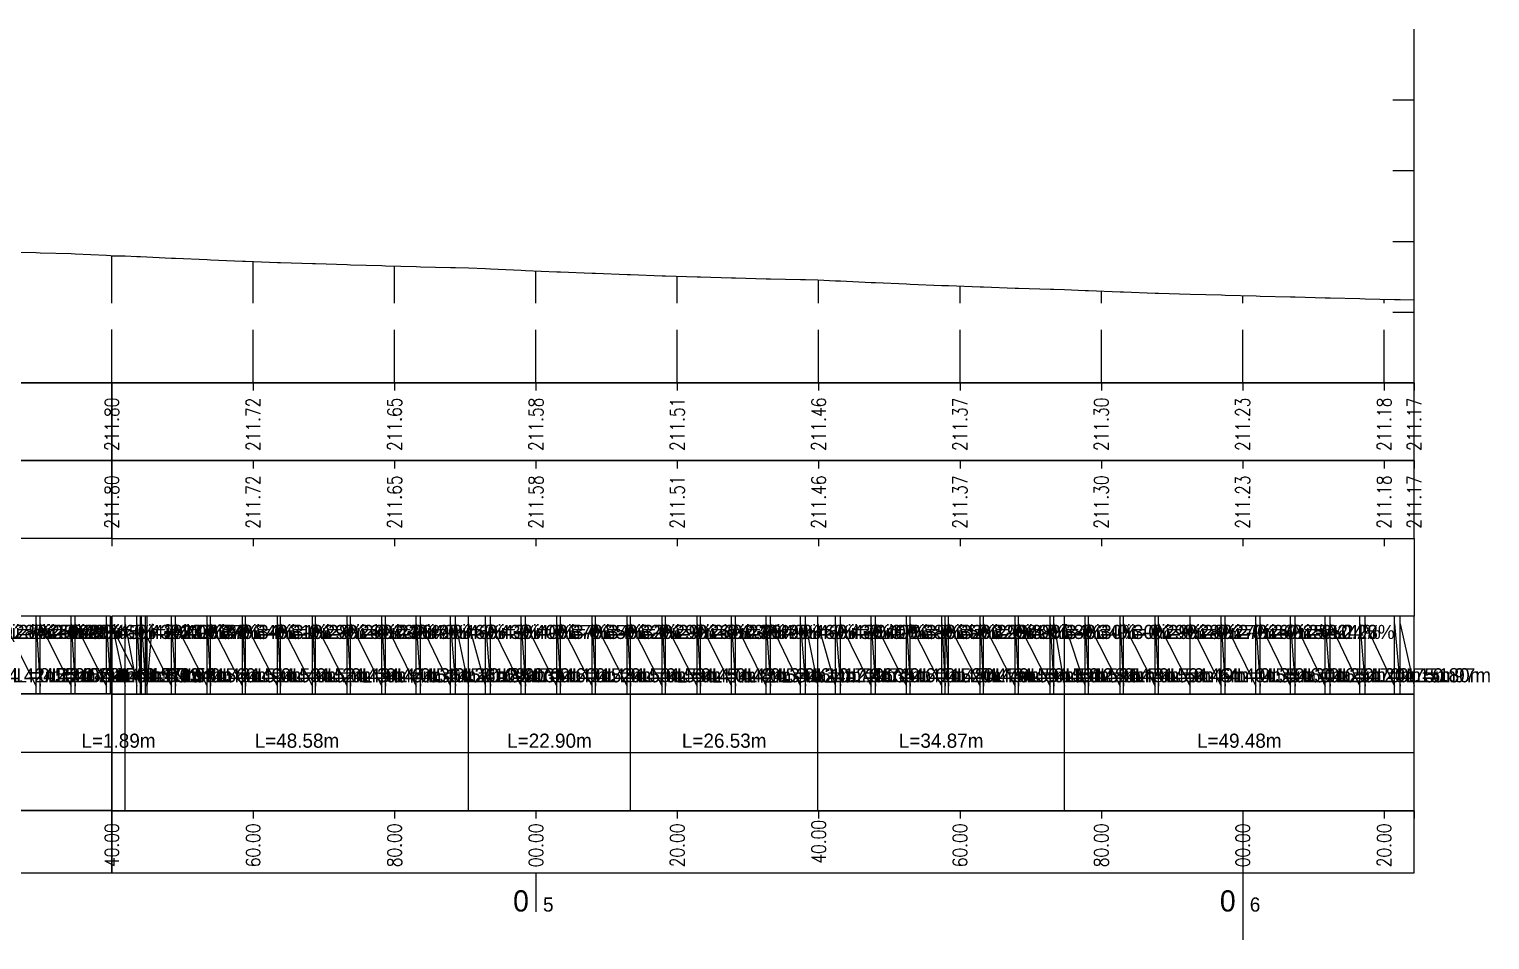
# Model space of a CAD drawing. Header units: metres. Extents: x 7399493 to 7407015, y 5696902 to 5712236.
# Drawn here: x 7406557 to 7406763.6, y 5701186.1 to 5701314.9 of the extents above; entities that cross this region are included whole.
import ezdxf

# ---------------------------------------------------------------- set-up
doc = ezdxf.new("R2010")
doc.units = ezdxf.units.M
doc.linetypes.add('DASHED', pattern=[0.75, 0.5, -0.25])
for name, color, linetype in [('pomoc', 140, 'Continuous'), ('PR_0', 7, 'Continuous'), ('PR_istniejacy_teren', 7, 'Continuous')]:
    doc.layers.add(name, color=color, linetype=linetype)
doc.styles.add('simplex 0.80', font='simplex.shx', dxfattribs={"width": 0.8})

# ---------------------------------------------------------------- blocks, each defined once
blk = doc.blocks.new('*U191')
at = {"layer": 'PR_0', "color": 1, "linetype": 'Continuous', "lineweight": -3, "char_height": 2}
for s, insert, attachment_point in [('i=-0.28%', (7404807.69, 5701780.92), 9), ('i=-0.28%', (7404808.25, 5701780.92), 9), ('i=-0.25%', (7404812.66, 5701780.92), 9), ('i=-0.25%', (7404813.23, 5701780.92), 9), ('i=-0.22%', (7404817.63, 5701780.92), 9), ('i=-0.22%', (7404818.2, 5701780.92), 9), ('i=23.77%', (7404823.7, 5701780.92), 7), ('i=23.80%', (7404823.92, 5701780.92), 7), ('L =4.42m', (7404797.7, 5701774.8), 7), ('L =0.55m', (7404802.12, 5701774.8), 7), ('L =4.42m', (7404802.68, 5701774.8), 7), ('L =0.56m', (7404807.1, 5701774.8), 7), ('L =4.41m', (7404807.65, 5701774.8), 7), ('L =0.22m', (7404819.54, 5701774.8), 9), ('L =0.78m', (7404820.33, 5701774.8), 9), ('L =0.56m', (7404812.07, 5701774.8), 7), ('L =4.41m', (7404812.63, 5701774.8), 7), ('L =0.57m', (7404817.04, 5701774.8), 7), ('L =4.40m', (7404817.6, 5701774.8), 7), ('L =0.58m', (7404822, 5701774.8), 7)]:
    blk.add_mtext(s, dxfattribs=dict(at, insert=insert, attachment_point=attachment_point))
blk = doc.blocks.new('*U186')
at = {"layer": 'PR_istniejacy_teren', "color": 7, "linetype": 'Continuous', "lineweight": -3, "ltscale": 4}
for p, q in [((7404977.59, 5701835.14), (7404979.48, 5701835.1)), ((7404979.48, 5701835.1), (7404981.11, 5701835.02)), ((7404981.11, 5701835.02), (7404981.65, 5701835)), ((7404981.65, 5701835), (7404986.04, 5701834.8)), ((7404986.04, 5701834.8), (7404986.6, 5701834.77)), ((7404986.6, 5701834.77), (7404991.06, 5701834.58)), ((7404991.06, 5701834.58), (7404991.55, 5701834.56)), ((7404991.55, 5701834.56), (7404996.06, 5701834.38)), ((7404996.06, 5701834.38), (7404996.5, 5701834.36)), ((7404996.5, 5701834.36), (7405001.03, 5701834.19)), ((7405001.03, 5701834.19), (7405001.45, 5701834.18)), ((7405001.45, 5701834.18), (7405005.98, 5701834.02)), ((7405005.98, 5701834.02), (7405006.4, 5701834.01)), ((7405006.4, 5701834.01), (7405010.9, 5701833.87)), ((7405010.9, 5701833.87), (7405011.35, 5701833.85)), ((7405011.35, 5701833.85), (7405015.79, 5701833.73)), ((7405015.79, 5701833.73), (7405016.3, 5701833.71)), ((7405016.3, 5701833.71), (7405020.66, 5701833.6)), ((7405020.66, 5701833.6), (7405021.25, 5701833.58)), ((7405021.25, 5701833.58), (7405025.51, 5701833.49)), ((7405025.51, 5701833.49), (7405026.2, 5701833.47)), ((7405026.2, 5701833.47), (7405028.06, 5701833.43)), ((7405028.06, 5701833.43), (7405030.46, 5701833.32)), ((7405030.46, 5701833.32), (7405031.16, 5701833.28)), ((7405031.16, 5701833.28), (7405035.51, 5701833.08)), ((7405035.51, 5701833.08), (7405036.11, 5701833.06)), ((7405036.11, 5701833.06), (7405040.54, 5701832.87)), ((7405040.54, 5701832.87), (7405041.06, 5701832.84)), ((7405041.06, 5701832.84), (7405045.54, 5701832.66)), ((7405045.54, 5701832.66), (7405046.01, 5701832.65)), ((7405046.01, 5701832.65), (7405050.51, 5701832.48)), ((7405050.51, 5701832.48), (7405050.96, 5701832.46)), ((7405050.96, 5701832.46), (7405055.46, 5701832.3)), ((7405055.46, 5701832.3), (7405055.91, 5701832.29)), ((7405055.91, 5701832.29), (7405060.38, 5701832.15)), ((7405060.38, 5701832.15), (7405060.86, 5701832.13)), ((7405060.86, 5701832.13), (7405065.28, 5701832)), ((7405065.28, 5701832), (7405065.81, 5701831.99)), ((7405065.81, 5701831.99), (7405070.15, 5701831.88)), ((7405070.15, 5701831.88), (7405070.76, 5701831.86)), ((7405070.76, 5701831.86), (7405075, 5701831.76)), ((7405075, 5701831.76), (7405075.71, 5701831.75)), ((7405075.71, 5701831.75), (7405077.49, 5701831.71)), ((7405077.49, 5701831.71), (7405079.95, 5701831.59)), ((7405079.95, 5701831.59), (7405080.66, 5701831.56)), ((7405080.66, 5701831.56), (7405085.01, 5701831.35)), ((7405085.01, 5701831.35), (7405085.61, 5701831.33)), ((7405085.61, 5701831.33), (7405090.04, 5701831.14)), ((7405090.04, 5701831.14), (7405090.56, 5701831.11)), ((7405090.56, 5701831.11), (7405095.04, 5701830.93)), ((7405095.04, 5701830.93), (7405095.51, 5701830.91)), ((7405095.51, 5701830.91), (7405095.98, 5701830.9)), ((7405095.98, 5701830.9), (7405100.46, 5701830.73)), ((7405100.46, 5701830.73), (7405100.91, 5701830.71)), ((7405100.91, 5701830.71), (7405105.41, 5701830.56)), ((7405105.41, 5701830.56), (7405105.87, 5701830.54)), ((7405105.87, 5701830.54), (7405110.37, 5701830.4)), ((7405110.37, 5701830.4), (7405110.85, 5701830.38)), ((7405110.85, 5701830.38), (7405112.36, 5701830.34)), ((7405112.36, 5701830.34), (7405115.32, 5701830.22)), ((7405115.32, 5701830.22), (7405115.78, 5701830.2)), ((7405115.78, 5701830.2), (7405120.27, 5701830.04)), ((7405120.27, 5701830.04), (7405120.71, 5701830.02)), ((7405120.71, 5701830.02), (7405125.22, 5701829.86)), ((7405125.22, 5701829.86), (7405125.67, 5701829.85)), ((7405125.67, 5701829.85), (7405130.17, 5701829.71)), ((7405130.17, 5701829.71), (7405134.57, 5701829.59)), ((7405134.57, 5701829.59), (7405135.12, 5701829.57)), ((7405135.12, 5701829.57), (7405139.47, 5701829.45)), ((7405139.47, 5701829.45), (7405140.07, 5701829.43)), ((7405140.07, 5701829.43), (7405144.37, 5701829.31)), ((7405144.37, 5701829.31), (7405145.02, 5701829.3)), ((7405145.02, 5701829.3), (7405149.27, 5701829.18)), ((7405149.27, 5701829.18), (7405149.97, 5701829.17)), ((7405149.97, 5701829.17), (7405154.17, 5701829.06)), ((7405154.17, 5701829.06), (7405154.92, 5701829.04)), ((7405154.92, 5701829.04), (7405159.08, 5701828.94)), ((7405159.08, 5701828.94), (7405159.88, 5701828.92)), ((7405159.88, 5701828.92), (7405161.84, 5701828.88))]:
    blk.add_line(p, q, dxfattribs=at)
blk = doc.blocks.new('*U185')
at = {"layer": 'pomoc', "color": 1, "linetype": 'Continuous', "lineweight": -3, "char_height": 2, "attachment_point": 6, "rotation": 90, "style": 'simplex 0.80'}
for s, insert in [('211.80', (7404977.59, 5701815.07)), ('211.72', (7404997.59, 5701815.07)), ('211.65', (7405017.59, 5701815.07)), ('211.58', (7405037.59, 5701815.07)), ('211.51', (7405057.59, 5701815.07)), ('211.46', (7405077.59, 5701815.07)), ('211.37', (7405097.59, 5701815.07)), ('211.30', (7405117.59, 5701815.07)), ('211.23', (7405137.59, 5701815.07)), ('211.18', (7405157.59, 5701815.07)), ('211.17', (7405161.84, 5701815.07))]:
    blk.add_mtext(s, dxfattribs=dict(at, insert=insert))
blk = doc.blocks.new('*U184')
at = {"layer": 'pomoc', "color": 1, "linetype": 'Continuous', "lineweight": -3, "char_height": 2, "attachment_point": 6, "rotation": 90, "style": 'simplex 0.80'}
for s, insert in [('211.80', (7404977.59, 5701804.07)), ('211.72', (7404997.59, 5701804.07)), ('211.65', (7405017.59, 5701804.07)), ('211.58', (7405037.59, 5701804.07)), ('211.51', (7405057.59, 5701804.07)), ('211.46', (7405077.59, 5701804.07)), ('211.37', (7405097.59, 5701804.07)), ('211.30', (7405117.59, 5701804.07)), ('211.23', (7405137.59, 5701804.07)), ('211.18', (7405157.59, 5701804.07)), ('211.17', (7405161.84, 5701804.07))]:
    blk.add_mtext(s, dxfattribs=dict(at, insert=insert))

msp = doc.modelspace()

# ---------------------------------------------------------------- linework, layer by layer
at = {"layer": 'pomoc', "color": 7, "linetype": 'Continuous', "lineweight": -3}
for p, q in [((7406752.9, 5701264.89), (7406752.9, 5701314.89)), ((7406749.9, 5701304.89), (7406752.9, 5701304.89)), ((7406749.9, 5701294.89), (7406752.9, 5701294.89)), ((7406749.9, 5701284.89), (7406752.9, 5701284.89)), ((7406749.9, 5701274.89), (7406752.9, 5701274.89)), ((7406128.65, 5701264.91), (7406568.65, 5701264.91)), ((7406571.45, 5701264.91), (7406568.65, 5701264.91)), ((7406568.65, 5701264.89), (7406752.9, 5701264.89)), ((7406749.9, 5701264.89), (7406752.9, 5701264.89)), ((7406568.65, 5701253.91), (7406568.65, 5701252.81)), ((7406568.65, 5701253.91), (7406568.65, 5701252.81)), ((7406568.65, 5701253.89), (7406568.65, 5701252.79)), ((7406588.65, 5701253.89), (7406588.65, 5701252.79)), ((7406608.65, 5701253.89), (7406608.65, 5701252.79)), ((7406628.65, 5701253.89), (7406628.65, 5701252.79)), ((7406648.65, 5701253.89), (7406648.65, 5701252.79)), ((7406668.65, 5701253.89), (7406668.65, 5701252.79)), ((7406688.65, 5701253.89), (7406688.65, 5701252.79)), ((7406708.65, 5701253.89), (7406708.65, 5701252.79)), ((7406728.65, 5701253.89), (7406728.65, 5701252.79)), ((7406748.65, 5701253.89), (7406748.65, 5701252.79)), ((7406752.9, 5701253.89), (7406752.9, 5701252.79)), ((7406568.65, 5701242.91), (7406568.65, 5701241.81)), ((7406568.65, 5701242.89), (7406568.65, 5701241.79)), ((7406588.65, 5701242.89), (7406588.65, 5701241.79)), ((7406608.65, 5701242.89), (7406608.65, 5701241.79)), ((7406628.65, 5701242.89), (7406628.65, 5701241.79)), ((7406648.65, 5701242.89), (7406648.65, 5701241.79)), ((7406668.65, 5701242.89), (7406668.65, 5701241.79)), ((7406688.65, 5701242.89), (7406688.65, 5701241.79)), ((7406708.65, 5701242.89), (7406708.65, 5701241.79)), ((7406728.65, 5701242.89), (7406728.65, 5701241.79)), ((7406748.65, 5701242.89), (7406748.65, 5701241.79)), ((7406752.9, 5701242.89), (7406752.9, 5701241.79)), ((7406752.9, 5701242.89), (7406752.9, 5701231.89)), ((7406568.65, 5701204.41), (7406568.65, 5701203.31)), ((7406568.65, 5701204.39), (7406568.65, 5701203.29)), ((7406588.65, 5701204.39), (7406588.65, 5701203.29)), ((7406608.65, 5701204.39), (7406608.65, 5701203.29)), ((7406628.65, 5701204.39), (7406628.65, 5701203.29)), ((7406648.65, 5701204.39), (7406648.65, 5701203.29)), ((7406668.65, 5701204.39), (7406668.65, 5701203.29)), ((7406688.65, 5701204.39), (7406688.65, 5701203.29)), ((7406708.65, 5701204.39), (7406708.65, 5701203.29)), ((7406728.65, 5701204.39), (7406728.65, 5701203.29)), ((7406748.65, 5701204.39), (7406748.65, 5701203.29)), ((7406752.9, 5701204.39), (7406752.9, 5701203.29)), ((7406628.65, 5701195.59), (7406628.65, 5701190.09)), ((7406728.65, 5701195.59), (7406728.65, 5701190.09))]:
    msp.add_line(p, q, dxfattribs=at)
at = {"layer": 'pomoc', "color": 7, "linetype": 'DASHED', "lineweight": -3, "ltscale": 15}
for p, q in [((7406568.65, 5701264.91), (7406568.65, 5701282.87)), ((7406568.65, 5701264.89), (7406568.65, 5701282.87)), ((7406588.65, 5701264.89), (7406588.65, 5701282.06)), ((7406608.65, 5701264.89), (7406608.65, 5701281.41)), ((7406628.65, 5701264.89), (7406628.65, 5701280.73)), ((7406648.65, 5701264.89), (7406648.65, 5701279.97)), ((7406668.65, 5701264.89), (7406668.65, 5701279.44)), ((7406688.65, 5701264.89), (7406688.65, 5701278.57)), ((7406708.65, 5701264.89), (7406708.65, 5701277.87)), ((7406728.65, 5701264.89), (7406728.65, 5701277.23)), ((7406748.65, 5701264.89), (7406748.65, 5701276.71)), ((7406752.9, 5701264.89), (7406752.9, 5701276.61))]:
    msp.add_line(p, q, dxfattribs=at)
at = {"layer": 'pomoc', "color": 1, "linetype": 'Continuous', "lineweight": -3}
for p, q in [((7406568.65, 5701264.91), (7406568.65, 5701263.81)), ((7406568.65, 5701264.91), (7406568.65, 5701263.81)), ((7406568.65, 5701264.89), (7406568.65, 5701263.79)), ((7406588.65, 5701264.89), (7406588.65, 5701263.79)), ((7406608.65, 5701264.89), (7406608.65, 5701263.79)), ((7406628.65, 5701264.89), (7406628.65, 5701263.79)), ((7406648.65, 5701264.89), (7406648.65, 5701263.79)), ((7406668.65, 5701264.89), (7406668.65, 5701263.79)), ((7406688.65, 5701264.89), (7406688.65, 5701263.79)), ((7406708.65, 5701264.89), (7406708.65, 5701263.79)), ((7406728.65, 5701264.89), (7406728.65, 5701263.79)), ((7406748.65, 5701264.89), (7406748.65, 5701263.79)), ((7406752.9, 5701264.89), (7406752.9, 5701263.79)), ((7406568.65, 5701242.91), (7406568.65, 5701241.81)), ((7406568.65, 5701242.89), (7406568.65, 5701241.79)), ((7406588.65, 5701242.89), (7406588.65, 5701241.79)), ((7406608.65, 5701242.89), (7406608.65, 5701241.79)), ((7406628.65, 5701242.89), (7406628.65, 5701241.79)), ((7406648.65, 5701242.89), (7406648.65, 5701241.79)), ((7406668.65, 5701242.89), (7406668.65, 5701241.79)), ((7406688.65, 5701242.89), (7406688.65, 5701241.79)), ((7406708.65, 5701242.89), (7406708.65, 5701241.79)), ((7406728.65, 5701242.89), (7406728.65, 5701241.79)), ((7406748.65, 5701242.89), (7406748.65, 5701241.79)), ((7406752.9, 5701242.89), (7406752.9, 5701241.79)), ((7406553.51, 5701230.81), (7406557.93, 5701222.01)), ((7406557.93, 5701220.91), (7406557.93, 5701231.91)), ((7406557.93, 5701230.81), (7406558.49, 5701222.01)), ((7406558.49, 5701220.91), (7406558.49, 5701231.91)), ((7406558.49, 5701230.81), (7406562.9, 5701222.01)), ((7406562.9, 5701220.91), (7406562.9, 5701231.91)), ((7406562.9, 5701230.81), (7406563.46, 5701222.01)), ((7406563.46, 5701220.91), (7406563.46, 5701231.91)), ((7406563.46, 5701230.81), (7406567.87, 5701222.01)), ((7406567.87, 5701220.91), (7406567.87, 5701231.91)), ((7406567.87, 5701230.81), (7406568.44, 5701222.01)), ((7406568.44, 5701220.91), (7406568.44, 5701231.91)), ((7406568.44, 5701230.81), (7406572.84, 5701222.01)), ((7406568.65, 5701220.89), (7406568.65, 5701231.89)), ((7406568.65, 5701230.79), (7406570.54, 5701221.99)), ((7406570.54, 5701220.89), (7406570.54, 5701231.89)), ((7406570.54, 5701230.79), (7406572.16, 5701221.99)), ((7406572.16, 5701220.89), (7406572.16, 5701231.89)), ((7406572.16, 5701230.79), (7406572.71, 5701221.99)), ((7406572.71, 5701220.89), (7406572.71, 5701231.89)), ((7406572.71, 5701230.79), (7406577.09, 5701221.99)), ((7406572.84, 5701220.91), (7406572.84, 5701231.91)), ((7406572.84, 5701230.81), (7406573.41, 5701222.01)), ((7406573.41, 5701220.91), (7406573.41, 5701231.91)), ((7406573.41, 5701222.01), (7406573.63, 5701230.81)), ((7406573.63, 5701220.91), (7406573.63, 5701231.91)), ((7406573.63, 5701222.01), (7406574.41, 5701230.81)), ((7406577.09, 5701220.89), (7406577.09, 5701231.89)), ((7406577.09, 5701230.79), (7406577.66, 5701221.99)), ((7406577.66, 5701220.89), (7406577.66, 5701231.89)), ((7406577.66, 5701230.79), (7406582.12, 5701221.99)), ((7406582.12, 5701220.89), (7406582.12, 5701231.89)), ((7406582.12, 5701230.79), (7406582.61, 5701221.99)), ((7406582.61, 5701220.89), (7406582.61, 5701231.89)), ((7406582.61, 5701230.79), (7406587.12, 5701221.99)), ((7406587.12, 5701220.89), (7406587.12, 5701231.89)), ((7406587.12, 5701230.79), (7406587.56, 5701221.99)), ((7406587.56, 5701220.89), (7406587.56, 5701231.89)), ((7406587.56, 5701230.79), (7406592.09, 5701221.99)), ((7406592.09, 5701220.89), (7406592.09, 5701231.89)), ((7406592.09, 5701230.79), (7406592.51, 5701221.99)), ((7406592.51, 5701220.89), (7406592.51, 5701231.89)), ((7406592.51, 5701230.79), (7406597.03, 5701221.99)), ((7406597.03, 5701220.89), (7406597.03, 5701231.89)), ((7406597.03, 5701230.79), (7406597.46, 5701221.99)), ((7406597.46, 5701220.89), (7406597.46, 5701231.89)), ((7406597.46, 5701230.79), (7406601.95, 5701221.99)), ((7406601.95, 5701220.89), (7406601.95, 5701231.89)), ((7406601.95, 5701230.79), (7406602.41, 5701221.99)), ((7406602.41, 5701220.89), (7406602.41, 5701231.89)), ((7406602.41, 5701230.79), (7406606.85, 5701221.99)), ((7406606.85, 5701220.89), (7406606.85, 5701231.89)), ((7406606.85, 5701230.79), (7406607.36, 5701221.99)), ((7406607.36, 5701220.89), (7406607.36, 5701231.89)), ((7406607.36, 5701230.79), (7406611.72, 5701221.99)), ((7406611.72, 5701220.89), (7406611.72, 5701231.89)), ((7406611.72, 5701230.79), (7406612.31, 5701221.99)), ((7406612.31, 5701220.89), (7406612.31, 5701231.89)), ((7406612.31, 5701230.79), (7406616.57, 5701221.99)), ((7406616.57, 5701220.89), (7406616.57, 5701231.89)), ((7406616.57, 5701230.79), (7406617.26, 5701221.99)), ((7406617.26, 5701220.89), (7406617.26, 5701231.89)), ((7406617.26, 5701230.79), (7406619.12, 5701221.99)), ((7406619.12, 5701220.89), (7406619.12, 5701231.89)), ((7406619.12, 5701230.79), (7406621.51, 5701221.99)), ((7406621.51, 5701220.89), (7406621.51, 5701231.89)), ((7406621.51, 5701230.79), (7406622.21, 5701221.99)), ((7406622.21, 5701220.89), (7406622.21, 5701231.89)), ((7406622.21, 5701230.79), (7406626.57, 5701221.99)), ((7406626.57, 5701220.89), (7406626.57, 5701231.89)), ((7406626.57, 5701230.79), (7406627.16, 5701221.99)), ((7406627.16, 5701220.89), (7406627.16, 5701231.89)), ((7406627.16, 5701230.79), (7406631.59, 5701221.99)), ((7406631.59, 5701220.89), (7406631.59, 5701231.89)), ((7406631.59, 5701230.79), (7406632.11, 5701221.99)), ((7406632.11, 5701220.89), (7406632.11, 5701231.89)), ((7406632.11, 5701230.79), (7406636.59, 5701221.99)), ((7406636.59, 5701220.89), (7406636.59, 5701231.89)), ((7406636.59, 5701230.79), (7406637.06, 5701221.99)), ((7406637.06, 5701220.89), (7406637.06, 5701231.89)), ((7406637.06, 5701230.79), (7406641.57, 5701221.99)), ((7406641.57, 5701220.89), (7406641.57, 5701231.89)), ((7406641.57, 5701230.79), (7406642.01, 5701221.99)), ((7406642.01, 5701220.89), (7406642.01, 5701231.89)), ((7406642.01, 5701230.79), (7406646.52, 5701221.99)), ((7406646.52, 5701220.89), (7406646.52, 5701231.89)), ((7406646.52, 5701230.79), (7406646.96, 5701221.99)), ((7406646.96, 5701220.89), (7406646.96, 5701231.89)), ((7406646.96, 5701230.79), (7406651.44, 5701221.99)), ((7406651.44, 5701220.89), (7406651.44, 5701231.89)), ((7406651.44, 5701230.79), (7406651.91, 5701221.99)), ((7406651.91, 5701220.89), (7406651.91, 5701231.89)), ((7406651.91, 5701230.79), (7406656.34, 5701221.99)), ((7406656.34, 5701220.89), (7406656.34, 5701231.89)), ((7406656.34, 5701230.79), (7406656.86, 5701221.99)), ((7406656.86, 5701220.89), (7406656.86, 5701231.89)), ((7406656.86, 5701230.79), (7406661.21, 5701221.99)), ((7406661.21, 5701220.89), (7406661.21, 5701231.89)), ((7406661.21, 5701230.79), (7406661.82, 5701221.99)), ((7406661.82, 5701220.89), (7406661.82, 5701231.89)), ((7406661.82, 5701230.79), (7406666.06, 5701221.99)), ((7406666.06, 5701220.89), (7406666.06, 5701231.89)), ((7406666.06, 5701230.79), (7406666.77, 5701221.99)), ((7406666.77, 5701220.89), (7406666.77, 5701231.89)), ((7406666.77, 5701230.79), (7406668.55, 5701221.99)), ((7406668.55, 5701220.89), (7406668.55, 5701231.89)), ((7406668.55, 5701230.79), (7406671.01, 5701221.99)), ((7406671.01, 5701220.89), (7406671.01, 5701231.89)), ((7406671.01, 5701230.79), (7406671.72, 5701221.99)), ((7406671.72, 5701220.89), (7406671.72, 5701231.89)), ((7406671.72, 5701230.79), (7406676.07, 5701221.99)), ((7406676.07, 5701220.89), (7406676.07, 5701231.89)), ((7406676.07, 5701230.79), (7406676.67, 5701221.99)), ((7406676.67, 5701220.89), (7406676.67, 5701231.89)), ((7406676.67, 5701230.79), (7406681.1, 5701221.99)), ((7406681.1, 5701220.89), (7406681.1, 5701231.89)), ((7406681.1, 5701230.79), (7406681.62, 5701221.99)), ((7406681.62, 5701220.89), (7406681.62, 5701231.89)), ((7406681.62, 5701230.79), (7406686.1, 5701221.99)), ((7406686.1, 5701220.89), (7406686.1, 5701231.89)), ((7406686.1, 5701230.79), (7406686.57, 5701221.99)), ((7406686.57, 5701220.89), (7406686.57, 5701231.89)), ((7406686.57, 5701230.79), (7406687.04, 5701221.99)), ((7406687.04, 5701220.89), (7406687.04, 5701231.89)), ((7406687.04, 5701230.79), (7406691.52, 5701221.99)), ((7406691.52, 5701220.89), (7406691.52, 5701231.89)), ((7406691.52, 5701230.79), (7406691.97, 5701221.99)), ((7406691.97, 5701220.89), (7406691.97, 5701231.89)), ((7406691.97, 5701230.79), (7406696.47, 5701221.99)), ((7406696.47, 5701220.89), (7406696.47, 5701231.89)), ((7406696.47, 5701230.79), (7406696.92, 5701221.99)), ((7406696.92, 5701220.89), (7406696.92, 5701231.89)), ((7406696.92, 5701230.79), (7406701.42, 5701221.99)), ((7406701.42, 5701220.89), (7406701.42, 5701231.89)), ((7406701.42, 5701230.79), (7406701.9, 5701221.99)), ((7406701.9, 5701220.89), (7406701.9, 5701231.89)), ((7406701.9, 5701230.79), (7406703.42, 5701221.99)), ((7406703.42, 5701220.89), (7406703.42, 5701231.89)), ((7406703.42, 5701230.79), (7406706.37, 5701221.99)), ((7406706.37, 5701220.89), (7406706.37, 5701231.89)), ((7406706.37, 5701230.79), (7406706.84, 5701221.99)), ((7406706.84, 5701220.89), (7406706.84, 5701231.89)), ((7406706.84, 5701230.79), (7406711.32, 5701221.99)), ((7406711.32, 5701220.89), (7406711.32, 5701231.89)), ((7406711.32, 5701230.79), (7406711.77, 5701221.99)), ((7406711.77, 5701220.89), (7406711.77, 5701231.89)), ((7406711.77, 5701230.79), (7406716.27, 5701221.99)), ((7406716.27, 5701220.89), (7406716.27, 5701231.89)), ((7406716.27, 5701230.79), (7406716.73, 5701221.99)), ((7406716.73, 5701220.89), (7406716.73, 5701231.89)), ((7406716.73, 5701230.79), (7406721.22, 5701221.99)), ((7406721.22, 5701220.89), (7406721.22, 5701231.89)), ((7406721.22, 5701230.79), (7406725.62, 5701221.99)), ((7406725.62, 5701220.89), (7406725.62, 5701231.89)), ((7406725.62, 5701230.79), (7406726.17, 5701221.99)), ((7406726.17, 5701220.89), (7406726.17, 5701231.89)), ((7406726.17, 5701230.79), (7406730.52, 5701221.99)), ((7406730.52, 5701220.89), (7406730.52, 5701231.89)), ((7406730.52, 5701230.79), (7406731.12, 5701221.99)), ((7406731.12, 5701220.89), (7406731.12, 5701231.89)), ((7406731.12, 5701230.79), (7406735.42, 5701221.99)), ((7406735.42, 5701220.89), (7406735.42, 5701231.89)), ((7406735.42, 5701230.79), (7406736.07, 5701221.99)), ((7406736.07, 5701220.89), (7406736.07, 5701231.89)), ((7406736.07, 5701230.79), (7406740.33, 5701221.99)), ((7406740.33, 5701220.89), (7406740.33, 5701231.89)), ((7406740.33, 5701230.79), (7406741.03, 5701221.99)), ((7406741.03, 5701220.89), (7406741.03, 5701231.89)), ((7406741.03, 5701230.79), (7406745.23, 5701221.99)), ((7406745.23, 5701220.89), (7406745.23, 5701231.89)), ((7406745.23, 5701230.79), (7406745.98, 5701221.99)), ((7406745.98, 5701220.89), (7406745.98, 5701231.89)), ((7406745.98, 5701230.79), (7406750.13, 5701221.99)), ((7406750.13, 5701220.89), (7406750.13, 5701231.89)), ((7406750.13, 5701230.79), (7406750.93, 5701221.99)), ((7406750.93, 5701220.89), (7406750.93, 5701231.89)), ((7406750.93, 5701230.79), (7406752.9, 5701221.99)), ((7406568.65, 5701204.39), (7406568.65, 5701220.89)), ((7406570.54, 5701204.39), (7406570.54, 5701220.89)), ((7406619.12, 5701204.39), (7406619.12, 5701220.89)), ((7406642.01, 5701204.39), (7406642.01, 5701220.89)), ((7406668.55, 5701204.39), (7406668.55, 5701220.89)), ((7406703.42, 5701204.39), (7406703.42, 5701220.89)), ((7406527.07, 5701212.66), (7406568.65, 5701212.66)), ((7406568.65, 5701212.64), (7406570.54, 5701212.64)), ((7406570.54, 5701212.64), (7406619.12, 5701212.64)), ((7406619.12, 5701212.64), (7406642.01, 5701212.64)), ((7406642.01, 5701212.64), (7406668.55, 5701212.64)), ((7406668.55, 5701212.64), (7406703.42, 5701212.64)), ((7406703.42, 5701212.64), (7406752.9, 5701212.64))]:
    msp.add_line(p, q, dxfattribs=at)
at = {"layer": 'pomoc', "color": 4, "linetype": 'Continuous', "lineweight": 25}
msp.add_line((7406728.65, 5701203.29), (7406728.65, 5701186.14), dxfattribs=at)
at = {"layer": 'pomoc', "color": 7, "linetype": 'Continuous', "lineweight": -3}
for points in [[(7406128.65, 5701253.91), (7406568.65, 5701253.91), (7406568.65, 5701264.91), (7406128.65, 5701264.91)], [(7406568.65, 5701253.89), (7406568.65, 5701264.89), (7406568.65, 5701264.89), (7406568.65, 5701253.89)], [(7406568.65, 5701253.89), (7406752.9, 5701253.89), (7406752.9, 5701264.89), (7406568.65, 5701264.89)], [(7406128.65, 5701242.91), (7406568.65, 5701242.91), (7406568.65, 5701253.91), (7406128.65, 5701253.91)], [(7406568.65, 5701242.89), (7406568.65, 5701253.89), (7406568.65, 5701253.89), (7406568.65, 5701242.89)], [(7406568.65, 5701242.89), (7406752.9, 5701242.89), (7406752.9, 5701253.89), (7406568.65, 5701253.89)], [(7406128.65, 5701220.91), (7406568.44, 5701220.91), (7406568.44, 5701231.91), (7406128.65, 5701231.91)], [(7406568.65, 5701220.89), (7406568.65, 5701231.89), (7406568.65, 5701231.89), (7406568.65, 5701220.89)], [(7406568.65, 5701220.89), (7406752.9, 5701220.89), (7406752.9, 5701231.89), (7406568.65, 5701231.89)], [(7406128.65, 5701204.41), (7406568.65, 5701204.41), (7406568.65, 5701220.91), (7406128.65, 5701220.91)], [(7406568.65, 5701204.39), (7406568.65, 5701220.89), (7406568.65, 5701220.89), (7406568.65, 5701204.39)], [(7406568.65, 5701204.39), (7406752.9, 5701204.39), (7406752.9, 5701220.89), (7406568.65, 5701220.89)], [(7406128.65, 5701195.61), (7406568.65, 5701195.61), (7406568.65, 5701204.41), (7406128.65, 5701204.41)], [(7406568.65, 5701195.59), (7406568.65, 5701204.39), (7406568.65, 5701204.39), (7406568.65, 5701195.59)], [(7406568.65, 5701195.59), (7406752.9, 5701195.59), (7406752.9, 5701204.39), (7406568.65, 5701204.39)]]:
    msp.add_3dface(points, dxfattribs=at)
at = {"layer": 'PR_istniejacy_teren', "color": 7, "linetype": 'Continuous', "lineweight": -3, "ltscale": 4}
msp.add_lwpolyline([(7406544.12, 5701283.76), (7406548.54, 5701283.6), (7406552.96, 5701283.45), (7406553.51, 5701283.43), (7406557.93, 5701283.3), (7406558.49, 5701283.28), (7406562.9, 5701283.16), (7406563.46, 5701283.14), (7406567.87, 5701282.92), (7406568.44, 5701282.89), (7406568.65, 5701282.87)], dxfattribs=at)

# ---------------------------------------------------------------- block references
at = {"layer": 'pomoc', "color": 4, "linetype": 'Continuous', "lineweight": -3}
for name, p in [('*U186', (1591.06, -552.27)), ('*U185', (1591.06, -552.27)), ('*U184', (1591.06, -552.27)), ('*U191', (1752.46, -552.27))]:
    msp.add_blockref(name, p, dxfattribs=at)

# ---------------------------------------------------------------- texts
at = {"layer": 'pomoc', "color": 1, "linetype": 'Continuous', "lineweight": -3}
for s, insert, char_height, attachment_point in [('L=1.89m', (7406569.59, 5701213.26), 2, 8), ('L=48.58m', (7406594.83, 5701213.26), 2, 8), ('L=22.90m', (7406630.56, 5701213.26), 2, 8), ('L=26.53m', (7406655.28, 5701213.26), 2, 8), ('L=34.87m', (7406685.98, 5701213.26), 2, 8), ('L=49.48m', (7406728.16, 5701213.26), 2, 8), ('0', (7406627.65, 5701190.09), 3, 9), ('0', (7406727.65, 5701190.09), 3, 9), ('5', (7406629.65, 5701190.09), 2, 7), ('6', (7406729.65, 5701190.09), 2, 7)]:
    msp.add_mtext(s, dxfattribs=dict(at, insert=insert, char_height=char_height, attachment_point=attachment_point))
at = {"layer": 'pomoc', "color": 1, "linetype": 'Continuous', "lineweight": -3, "char_height": 2, "attachment_point": 5, "rotation": 90, "style": 'simplex 0.80'}
for s, insert in [('40.00', (7406568.65, 5701199.51)), ('60.00', (7406588.65, 5701199.49)), ('80.00', (7406608.65, 5701199.49)), ('00.00', (7406628.65, 5701199.49)), ('20.00', (7406648.65, 5701199.49)), ('40.00', (7406668.65, 5701199.99)), ('60.00', (7406688.65, 5701199.49)), ('80.00', (7406708.65, 5701199.49)), ('00.00', (7406728.65, 5701199.49)), ('20.00', (7406748.65, 5701199.49))]:
    msp.add_mtext(s, dxfattribs=dict(at, insert=insert))
at = {"layer": 'PR_0', "color": 1, "linetype": 'Continuous', "lineweight": -3, "char_height": 2}
for s, insert, attachment_point in [('i=-0.19%', (7406567.79, 5701228.64), 9), ('i=-0.48%', (7406569.41, 5701228.64), 9), ('i=-0.48%', (7406569.96, 5701228.64), 9), ('i=-0.46%', (7406574.34, 5701228.64), 9), ('i=-0.45%', (7406574.91, 5701228.64), 9), ('i=-0.43%', (7406579.37, 5701228.64), 9), ('i=-0.43%', (7406579.86, 5701228.64), 9), ('i=-0.40%', (7406584.37, 5701228.64), 9), ('i=-0.40%', (7406584.81, 5701228.64), 9), ('i=-0.37%', (7406589.34, 5701228.64), 9), ('i=-0.37%', (7406589.76, 5701228.64), 9), ('i=-0.34%', (7406594.28, 5701228.64), 9), ('i=-0.34%', (7406594.71, 5701228.64), 9), ('i=-0.31%', (7406599.2, 5701228.64), 9), ('i=-0.31%', (7406599.66, 5701228.64), 9), ('i=-0.29%', (7406604.1, 5701228.64), 9), ('i=-0.28%', (7406604.61, 5701228.64), 9), ('i=-0.26%', (7406608.97, 5701228.64), 9), ('i=-0.26%', (7406609.56, 5701228.64), 9), ('i=-0.23%', (7406613.82, 5701228.64), 9), ('i=-0.23%', (7406614.51, 5701228.64), 9), ('i=-0.20%', (7406616.37, 5701228.64), 9), ('i=-0.49%', (7406618.76, 5701228.64), 9), ('i=-0.49%', (7406619.46, 5701228.64), 9), ('i=-0.46%', (7406623.82, 5701228.64), 9), ('i=-0.46%', (7406624.41, 5701228.64), 9), ('i=-0.43%', (7406628.84, 5701228.64), 9), ('i=-0.43%', (7406629.36, 5701228.64), 9), ('i=-0.40%', (7406633.84, 5701228.64), 9), ('i=-0.40%', (7406634.31, 5701228.64), 9), ('i=-0.37%', (7406638.82, 5701228.64), 9), ('i=-0.37%', (7406639.26, 5701228.64), 9), ('i=-0.35%', (7406643.77, 5701228.64), 9), ('i=-0.34%', (7406644.21, 5701228.64), 9), ('i=-0.32%', (7406648.69, 5701228.64), 9), ('i=-0.32%', (7406649.16, 5701228.64), 9), ('i=-0.29%', (7406653.59, 5701228.64), 9), ('i=-0.29%', (7406654.11, 5701228.64), 9), ('i=-0.26%', (7406658.46, 5701228.64), 9), ('i=-0.26%', (7406659.07, 5701228.64), 9), ('i=-0.23%', (7406663.31, 5701228.64), 9), ('i=-0.23%', (7406664.02, 5701228.64), 9), ('i=-0.20%', (7406665.8, 5701228.64), 9), ('i=-0.49%', (7406668.26, 5701228.64), 9), ('i=-0.49%', (7406668.97, 5701228.64), 9), ('i=-0.46%', (7406673.32, 5701228.64), 9), ('i=-0.46%', (7406673.92, 5701228.64), 9), ('i=-0.43%', (7406678.35, 5701228.64), 9), ('i=-0.43%', (7406678.87, 5701228.64), 9), ('i=-0.40%', (7406683.35, 5701228.64), 9), ('i=-0.40%', (7406683.82, 5701228.64), 9), ('i=-0.37%', (7406684.29, 5701228.64), 9), ('i=-0.38%', (7406688.77, 5701228.64), 9), ('i=-0.35%', (7406689.22, 5701228.64), 9), ('i=-0.35%', (7406693.72, 5701228.64), 9), ('i=-0.32%', (7406694.17, 5701228.64), 9), ('i=-0.32%', (7406698.67, 5701228.64), 9), ('i=-0.29%', (7406699.15, 5701228.64), 9), ('i=-0.29%', (7406700.67, 5701228.64), 9), ('i=-0.40%', (7406703.62, 5701228.64), 9), ('i=-0.38%', (7406704.09, 5701228.64), 9), ('i=-0.38%', (7406708.57, 5701228.64), 9), ('i=-0.34%', (7406709.02, 5701228.64), 9), ('i=-0.34%', (7406713.52, 5701228.64), 9), ('i=-0.30%', (7406713.98, 5701228.64), 9), ('i=-0.30%', (7406718.47, 5701228.64), 9), ('i=-0.29%', (7406722.87, 5701228.64), 9), ('i=-0.29%', (7406723.42, 5701228.64), 9), ('i=-0.28%', (7406727.77, 5701228.64), 9), ('i=-0.28%', (7406728.37, 5701228.64), 9), ('i=-0.27%', (7406732.67, 5701228.64), 9), ('i=-0.27%', (7406733.32, 5701228.64), 9), ('i=-0.26%', (7406737.58, 5701228.64), 9), ('i=-0.26%', (7406738.28, 5701228.64), 9), ('i=-0.25%', (7406742.48, 5701228.64), 9), ('i=-0.25%', (7406743.23, 5701228.64), 9), ('i=-0.24%', (7406747.38, 5701228.64), 9), ('i=-0.24%', (7406748.18, 5701228.64), 9), ('i=-0.23%', (7406750.15, 5701228.64), 9), ('L =1.89m', (7406570.27, 5701222.51), 7), ('L =1.63m', (7406572.16, 5701222.51), 7), ('L =0.54m', (7406573.79, 5701222.51), 7), ('L =4.39m', (7406574.33, 5701222.51), 7), ('L =0.56m', (7406578.72, 5701222.51), 7), ('L =4.46m', (7406579.28, 5701222.51), 7), ('L =0.49m', (7406583.74, 5701222.51), 7), ('L =4.51m', (7406584.23, 5701222.51), 7), ('L =0.44m', (7406588.74, 5701222.51), 7), ('L =4.53m', (7406589.18, 5701222.51), 7), ('L =0.42m', (7406593.71, 5701222.51), 7), ('L =4.52m', (7406594.13, 5701222.51), 7), ('L =0.43m', (7406598.66, 5701222.51), 7), ('L =4.49m', (7406599.08, 5701222.51), 7), ('L =0.46m', (7406603.58, 5701222.51), 7), ('L =4.44m', (7406604.03, 5701222.51), 7), ('L =0.51m', (7406608.47, 5701222.51), 7), ('L =4.36m', (7406608.98, 5701222.51), 7), ('L =0.59m', (7406613.34, 5701222.51), 7), ('L =4.26m', (7406613.93, 5701222.51), 7), ('L =0.69m', (7406618.19, 5701222.51), 7), ('L =1.85m', (7406618.89, 5701222.51), 7), ('L =2.40m', (7406620.74, 5701222.51), 7), ('L =0.70m', (7406623.14, 5701222.51), 7), ('L =4.35m', (7406623.84, 5701222.51), 7), ('L =0.60m', (7406628.19, 5701222.51), 7), ('L =4.43m', (7406628.79, 5701222.51), 7), ('L =0.52m', (7406633.22, 5701222.51), 7), ('L =4.48m', (7406633.74, 5701222.51), 7), ('L =0.47m', (7406638.22, 5701222.51), 7), ('L =4.50m', (7406638.69, 5701222.51), 7), ('L =0.45m', (7406643.19, 5701222.51), 7), ('L =4.50m', (7406643.64, 5701222.51), 7), ('L =0.45m', (7406648.14, 5701222.51), 7), ('L =4.47m', (7406648.59, 5701222.51), 7), ('L =0.48m', (7406653.06, 5701222.51), 7), ('L =4.42m', (7406653.54, 5701222.51), 7), ('L =0.53m', (7406657.96, 5701222.51), 7), ('L =4.34m', (7406658.49, 5701222.51), 7), ('L =0.61m', (7406662.83, 5701222.51), 7), ('L =4.24m', (7406663.44, 5701222.51), 7), ('L =0.71m', (7406667.68, 5701222.51), 7), ('L =1.78m', (7406668.39, 5701222.51), 7), ('L =2.46m', (7406670.17, 5701222.51), 7), ('L =0.71m', (7406672.64, 5701222.51), 7), ('L =4.35m', (7406673.34, 5701222.51), 7), ('L =0.60m', (7406677.69, 5701222.51), 7), ('L =4.43m', (7406678.29, 5701222.51), 7), ('L =0.52m', (7406682.72, 5701222.51), 7), ('L =4.48m', (7406683.25, 5701222.51), 7), ('L =0.47m', (7406687.72, 5701222.51), 7), ('L =0.47m', (7406688.2, 5701222.51), 7), ('L =4.48m', (7406688.66, 5701222.51), 7), ('L =0.45m', (7406693.15, 5701222.51), 7), ('L =4.50m', (7406693.59, 5701222.51), 7), ('L =0.45m', (7406698.1, 5701222.51), 7), ('L =4.50m', (7406698.55, 5701222.51), 7), ('L =0.48m', (7406703.05, 5701222.51), 7), ('L =1.52m', (7406703.53, 5701222.51), 7), ('L =2.95m', (7406705.04, 5701222.51), 7), ('L =0.47m', (7406708, 5701222.51), 7), ('L =4.48m', (7406708.46, 5701222.51), 7), ('L =0.45m', (7406712.95, 5701222.51), 7), ('L =4.50m', (7406713.39, 5701222.51), 7), ('L =0.46m', (7406717.9, 5701222.51), 7), ('L =4.49m', (7406718.35, 5701222.51), 7), ('L =4.40m', (7406722.85, 5701222.51), 7), ('L =0.55m', (7406727.25, 5701222.51), 7), ('L =4.35m', (7406727.8, 5701222.51), 7), ('L =0.60m', (7406732.15, 5701222.51), 7), ('L =4.30m', (7406732.75, 5701222.51), 7), ('L =0.65m', (7406737.05, 5701222.51), 7), ('L =4.25m', (7406737.7, 5701222.51), 7), ('L =0.70m', (7406741.95, 5701222.51), 7), ('L =4.20m', (7406742.65, 5701222.51), 7), ('L =0.75m', (7406746.85, 5701222.51), 7), ('L =4.15m', (7406747.6, 5701222.51), 7), ('L =0.80m', (7406751.76, 5701222.51), 7), ('L =1.97m', (7406752.56, 5701222.51), 7)]:
    msp.add_mtext(s, dxfattribs=dict(at, insert=insert, attachment_point=attachment_point))

doc.saveas('drawing.dxf')
